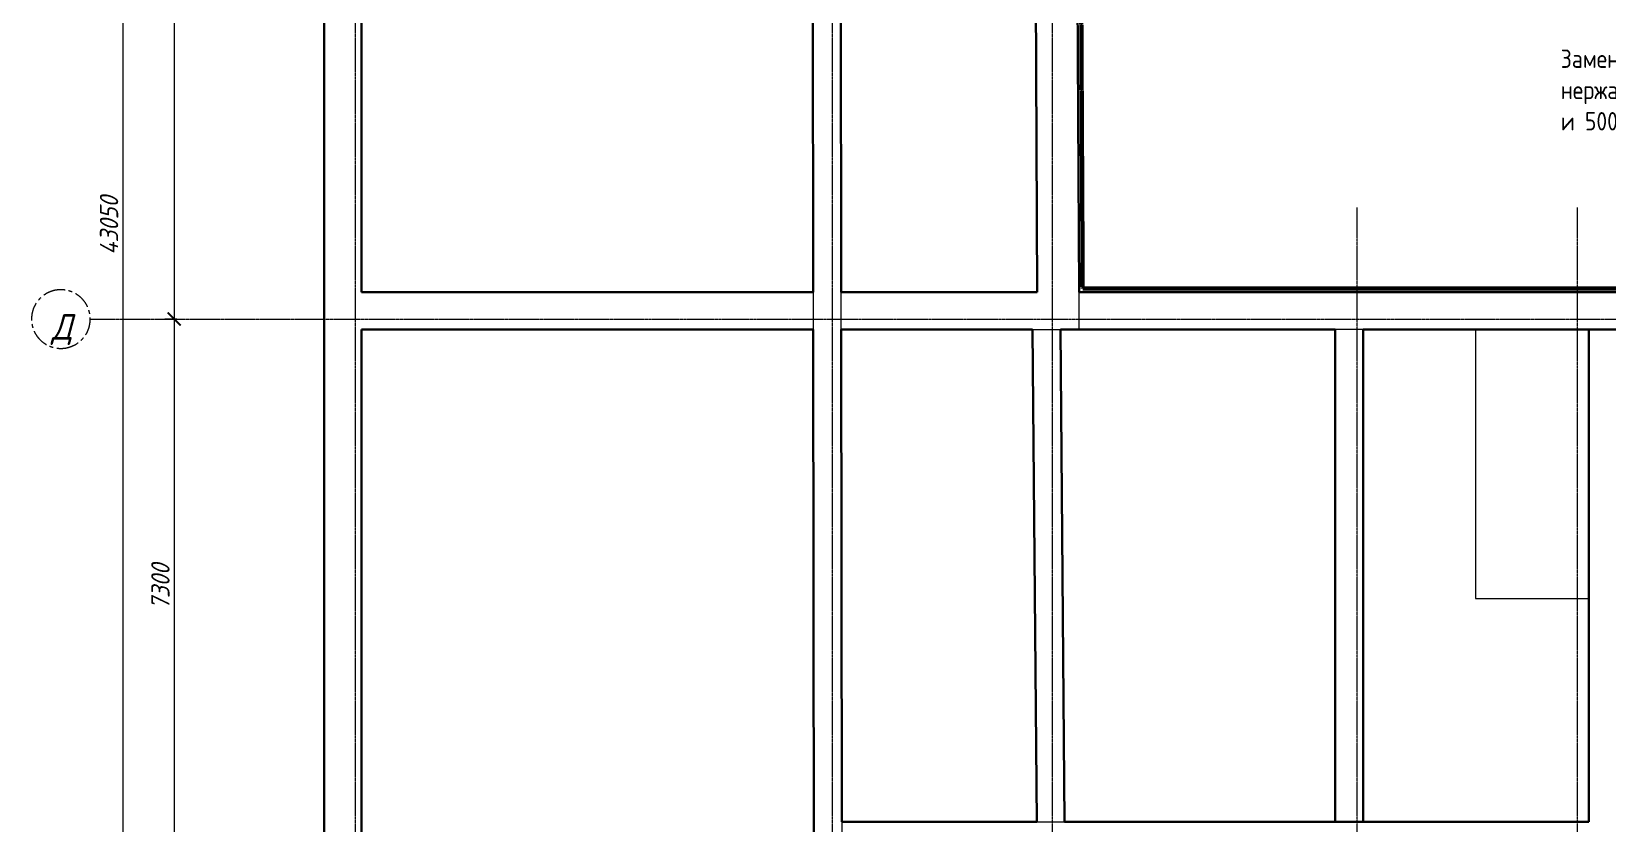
# Model space of a CAD drawing. Header units: millimetres. Extents: x 504091 to 2165846, y 135022 to 442887.
# Drawn here: x 557185 to 578660, y 211120 to 221920 of the extents above; entities that cross this region are included whole.
import ezdxf

# ---------------------------------------------------------------- set-up
doc = ezdxf.new("R2010")
doc.units = ezdxf.units.MM
for name, pattern in [('( Hidden )', [0.375, 0.25, -0.125]), ('ADSK_Линия сетки', [25, 20, -2.5, 0, -2.5]), ('DASHED', [7, 5, -2, 0]), ('осеваяX2', [4, 2.5, -0.5, 0.5, -0.5])]:
    doc.linetypes.add(name, pattern=pattern)
doc.layers.get('Defpoints').update_dxf_attribs({"color": 255})
doc.layers.add('!Defpoints', color=255, linetype='Continuous', lineweight=5, plot=False)
for name, color, linetype, lineweight in [('Аннотация', 7, 'Continuous', 9), ('ГИ', 204, 'DASHED', 70), ('Оси', 165, 'осеваяX2', 13), ('Перекрытие', 7, 'Continuous', 18), ('размеры', 7, 'Continuous', 9), ('Стены несущие', 7, 'Continuous', 30), ('Стены штриховка', 7, 'Continuous', 18)]:
    doc.layers.add(name, color=color, linetype=linetype, lineweight=lineweight)
doc.layers.add('Штриховка', color=252, linetype='Continuous')
doc.styles.add('GOST 2.304_new', font='isocpeur.ttf', dxfattribs={"width": 0.9, "oblique": 15})
doc.styles.add('GOST Common_2', font='GOST_Common.ttf', dxfattribs={"width": 0.9, "height": 200})
doc.dimstyles.new('SPDS 1_100', dxfattribs={"dimscale": 100, "dimtxt": 2.5, "dimasz": 1.77, "dimexe": 1.25, "dimexo": 0.625, "dimtad": 1, "dimdec": 0, "dimrnd": 0.001, "dimzin": 9, "dimtxsty": 'GOST 2.304_new', "dimblk": 'ARCHTICK', "dimcen": 2.5, "dimdle": 2, "dimclrt": 256, "dimadec": 0, "dimazin": 2, "dimtfac": 0.75, "dimtdec": 0, "dimtmove": 1, "dimatfit": 3, "dimfxl": 0, "dimtolj": 1, "dimlwd": 9, "dimlwe": 9, "dimarcsym": 0})

# ---------------------------------------------------------------- blocks, each defined once
blk = doc.blocks.new('Ось сетки - Круг_Ø8 мм-8258-План подвала')
at = {"layer": 'Оси', "linetype": 'ByBlock', "lineweight": 20}
for start, end in [(360, 180), (180, 360)]:
    blk.add_arc((0, 0), 4, start, end, dxfattribs=at)
blk = doc.blocks.new('_ArchTick')
at = {"color": 0, "linetype": 'ByBlock', "const_width": 0.15}
blk.add_lwpolyline([(-0.5, -0.5), (0.5, 0.5)], dxfattribs=at)
blk = doc.blocks.new('*D518')
at = {"layer": 'Defpoints', "color": 0, "lineweight": 20, "transparency": 16777216}
for p in [(-3071, 45200), (-3171, 2150), (-3071, 2150)]:
    blk.add_point(p, dxfattribs=at)
at = {"layer": 'размеры', "color": 0, "lineweight": 9, "transparency": 16777216}
for p, q in [((-3171, 45400), (-3171, 1950)), ((-3133, 45200), (-3296, 45200)), ((-3133, 2150), (-3296, 2150))]:
    blk.add_line(p, q, dxfattribs=at)
at = {"layer": 'размеры', "color": 0, "lineweight": 9, "transparency": 16777216, "xscale": 177, "yscale": 177, "zscale": 177}
for p, rotation in [((-3171, 45200), 90), ((-3171, 2150), 270)]:
    blk.add_blockref('_ArchTick', p, dxfattribs=dict(at, rotation=rotation))
at = {"layer": 'размеры', "lineweight": 20, "transparency": 16777216, "insert": (-3358, 23675), "char_height": 250, "width": 318.77, "attachment_point": 5, "rotation": 90, "style": 'GOST 2.304_new'}
blk.add_mtext('\\A1;43050', dxfattribs=at)
blk = doc.blocks.new('*D520')
at = {"layer": 'Defpoints', "color": 0, "lineweight": 20, "transparency": 16777216}
for p in [(-2371, 38700), (-2471, 22400), (-2371, 22400)]:
    blk.add_point(p, dxfattribs=at)
at = {"layer": 'размеры', "color": 0, "lineweight": 9, "transparency": 16777216}
for p, q in [((-2471, 38900), (-2471, 22200)), ((-2433, 38700), (-2596, 38700)), ((-2433, 22400), (-2596, 22400))]:
    blk.add_line(p, q, dxfattribs=at)
at = {"layer": 'размеры', "color": 0, "lineweight": 9, "transparency": 16777216, "xscale": 177, "yscale": 177, "zscale": 177}
for p, rotation in [((-2471, 38700), 90), ((-2471, 22400), 270)]:
    blk.add_blockref('_ArchTick', p, dxfattribs=dict(at, rotation=rotation))
at = {"layer": 'размеры', "lineweight": 20, "transparency": 16777216, "insert": (-2658, 30550), "char_height": 250, "width": 291.93, "attachment_point": 5, "rotation": 90, "style": 'GOST 2.304_new'}
blk.add_mtext('\\A1;16300', dxfattribs=at)
blk = doc.blocks.new('*D521')
at = {"layer": 'Defpoints', "color": 0, "lineweight": 20, "transparency": 16777216}
for p in [(-2371, 22400), (-2471, 15100), (-2371, 15100)]:
    blk.add_point(p, dxfattribs=at)
at = {"layer": 'размеры', "color": 0, "lineweight": 9, "transparency": 16777216}
for p, q in [((-2471, 22600), (-2471, 14900)), ((-2433, 22400), (-2596, 22400)), ((-2433, 15100), (-2596, 15100))]:
    blk.add_line(p, q, dxfattribs=at)
at = {"layer": 'размеры', "color": 0, "lineweight": 9, "transparency": 16777216, "xscale": 177, "yscale": 177, "zscale": 177}
for p, rotation in [((-2471, 22400), 90), ((-2471, 15100), 270)]:
    blk.add_blockref('_ArchTick', p, dxfattribs=dict(at, rotation=rotation))
at = {"layer": 'размеры', "lineweight": 20, "transparency": 16777216, "insert": (-2658, 18750), "char_height": 250, "width": 248.31, "attachment_point": 5, "rotation": 90, "style": 'GOST 2.304_new'}
blk.add_mtext('\\A1;7300', dxfattribs=at)
blk = doc.blocks.new('оси')
at = {"layer": 'Оси', "linetype": 'ADSK_Линия сетки'}
for p, q in [((0, -2196.5), (0, 46265.1)), ((6500, -2196.5), (6500, 46378)), ((9500, -2196.5), (9500, 46378)), ((13650, -2196.5), (13650, 23921.3)), ((16650, -2196.5), (16650, 23921.3)), ((-3614.3, 22400), (62615.4, 22400))]:
    blk.add_line(p, q, dxfattribs=at)
at = {"layer": 'Оси', "lineweight": 20, "xscale": 99.99999999999993, "yscale": 99.99999999999993, "zscale": 99.99999999999993, "rotation": 270}
blk.add_blockref('Ось сетки - Круг_Ø8 мм-8258-План подвала', (-4014.3, 22400), dxfattribs=at)
at = {"layer": 'Оси', "insert": (-3999.4, 22257.1), "char_height": 350, "width": 291.6, "attachment_point": 5, "line_spacing_factor": 1.022766, "style": 'GOST 2.304_new'}
blk.add_mtext('\\pt89.999,180.0015,270.0005,359.9995,449.9985,540.001,630,719.999,810.0015,900.0005,989.9995,1079.9985,1170.001,1260,1349.999,1440.0015,1530.0005,1619.9995,1709.9985,1800.001,1890,1979.999,2070.0015,2160.0005,2249.9995,2339.9985,2430.001,2520,2609.999,2700.0015,2790.0005,2879.9995;Д', dxfattribs=at)
at = {"layer": 'размеры', "lineweight": 20}
for base, p1, p2, picture, middle in [((-3170.6, 2150), (-3070.6, 45200), (-3070.6, 2150), '*D518', (-3358.1, 23675)), ((-2470.6, 22400), (-2370.6, 38700), (-2370.6, 22400), '*D520', (-2658.1, 30550)), ((-2470.6, 15100), (-2370.6, 22400), (-2370.6, 15100), '*D521', (-2658.1, 18750))]:
    dim = blk.add_linear_dim(base=base, p1=p1, p2=p2, angle=90, dimstyle='SPDS 1_100', dxfattribs=at)
    dim.commit()
    dim.dimension.update_dxf_attribs({"geometry": picture, "text_midpoint": middle})

msp = doc.modelspace()

# ---------------------------------------------------------------- linework, layer by layer
at = {"layer": '!Defpoints', "color": 3, "lineweight": 20}
msp.add_lwpolyline([(571508.6963, 218416.0475), (571393.465, 241086.4776), (561122.148, 241164.6667), (561122.148, 225839.1126)], dxfattribs=at)
at = {"layer": '!Defpoints', "color": 2, "lineweight": 20}
msp.add_lwpolyline([(613421.6646, 218584.8405), (606766.7913, 218584.8405), (606766.7913, 218454.8405), (599021.1136, 218454.8405), (598970.5919, 233869.9907), (604245.6676, 233869.9907), (604245.6676, 240973.5225), (598946.8288, 240973.5225), (598946.3857, 241179.162), (585852.3341, 241150.9484), (585852.3341, 218416.0475), (571508.6963, 218416.0475)], dxfattribs=at)
at = {"layer": 'ГИ', "linetype": '( Hidden )', "lineweight": 60, "ltscale": 20}
msp.add_lwpolyline([(561122.148, 225839.1126), (561122.148, 241164.6667), (571393.465, 241086.4776), (571508.6963, 218416.0475), (585852.3341, 218416.0475), (585852.3341, 241150.9484), (598946.1505, 241179.1615), (598946.8288, 240973.5225), (604245.6676, 240973.5225), (604245.6676, 233869.9907), (598970.5919, 233869.9907), (599021.1136, 218454.8405), (606766.7913, 218454.8405), (606766.7913, 218584.8405), (613421.6646, 218584.8405), (613350.8155, 241332.3278), (623406.8071, 241332.3278), (623695.1603, 205962.9513), (617416.4749, 205962.9513), (617419.2163, 205712.9513)], dxfattribs=at)
at = {"layer": 'Перекрытие'}
for p, q in [((576860.3285, 217856.0475), (576860.3285, 214188.6204)), ((576860.3285, 214188.6204), (578404.9373, 214188.6204))]:
    msp.add_line(p, q, dxfattribs=at)
at = {"layer": 'Стены несущие'}
for p, q in [((561682.1496, 218366.0475), (561682.1496, 234063.4728)), ((571459.2033, 218366.0475), (571391.1102, 231762.5826)), ((561172.1496, 206016.5867), (561172.1496, 231626.3991)), ((567828.5855, 226080.2087), (567837.4037, 218366.0475)), ((568217.4039, 218366.0475), (568208.5853, 226080.6431)), ((570889.1959, 218366.0475), (570850.1169, 226054.3953)), ((567837.4037, 218366.0475), (561682.1496, 218366.0475)), ((570889.1959, 218366.0475), (568217.4039, 218366.0475)), ((571459.2033, 218366.0475), (584252.3341, 218366.0475)), ((561682.1496, 206532.1898), (561682.1496, 217856.0475)), ((561682.1496, 217856.0475), (567837.9867, 217856.0475)), ((567837.9867, 217856.0475), (567850.9314, 206531.9726)), ((568225.662, 211141.8607), (568217.9869, 217856.0475)), ((568217.9869, 217856.0475), (570826.4993, 217856.0475)), ((570826.4993, 217856.0475), (570882.8805, 211141.8607)), ((571206.5127, 217856.0475), (574949.9373, 217856.0475)), ((571262.8939, 211141.8607), (571206.5127, 217856.0475)), ((574949.9373, 217856.0475), (574949.9373, 211141.8607)), ((585502.3341, 217856.0475), (575329.9373, 217856.0475)), ((575329.9373, 211141.8607), (575329.9373, 217856.0475)), ((578404.9373, 217856.0475), (578404.9373, 211141.8607)), ((570882.8805, 211141.8607), (568225.662, 211141.8607)), ((578404.9373, 211141.8607), (571262.8939, 211141.8607))]:
    msp.add_line(p, q, dxfattribs=at)
at = {"layer": 'Стены штриховка'}
for p, q in [((567837.4037, 218366.0475), (567837.9867, 217856.0475)), ((568217.9869, 217856.0475), (568217.4039, 218366.0475)), ((571461.7955, 217856.0475), (571459.2033, 218366.0475)), ((570826.4993, 217856.0475), (571206.5127, 217856.0475)), ((575329.9373, 217856.0475), (574949.9373, 217856.0475)), ((568225.662, 211141.8607), (568226.245, 210631.8607)), ((570882.8805, 211141.8607), (571262.8939, 211141.8607))]:
    msp.add_line(p, q, dxfattribs=at)

# ---------------------------------------------------------------- block references
at = {"layer": 'Штриховка'}
msp.add_blockref('оси', (561599.5026, 195598.5225), dxfattribs=at)

# ---------------------------------------------------------------- texts
at = {"layer": 'Аннотация', "lineweight": 9, "insert": (578022.6558, 221673.3482), "char_height": 250, "width": 4828.5, "attachment_point": 1, "line_spacing_factor": 1.022766, "style": 'GOST Common_2'}
msp.add_mtext('\\pt360,720,1080,1440,1800,2160,2520,2880,3240,3600,3960,4320,4680,5040,5400,5760,6120,6480,6840,7200,7560,7920,8280,8640,9000,9360,9720,10080,10440,10800,11160,11520;Замена пристенного поручня из нержавеющей стали на высоте 900 и 500 мм, ⌀50 мм', dxfattribs=at)

doc.saveas('drawing.dxf')
